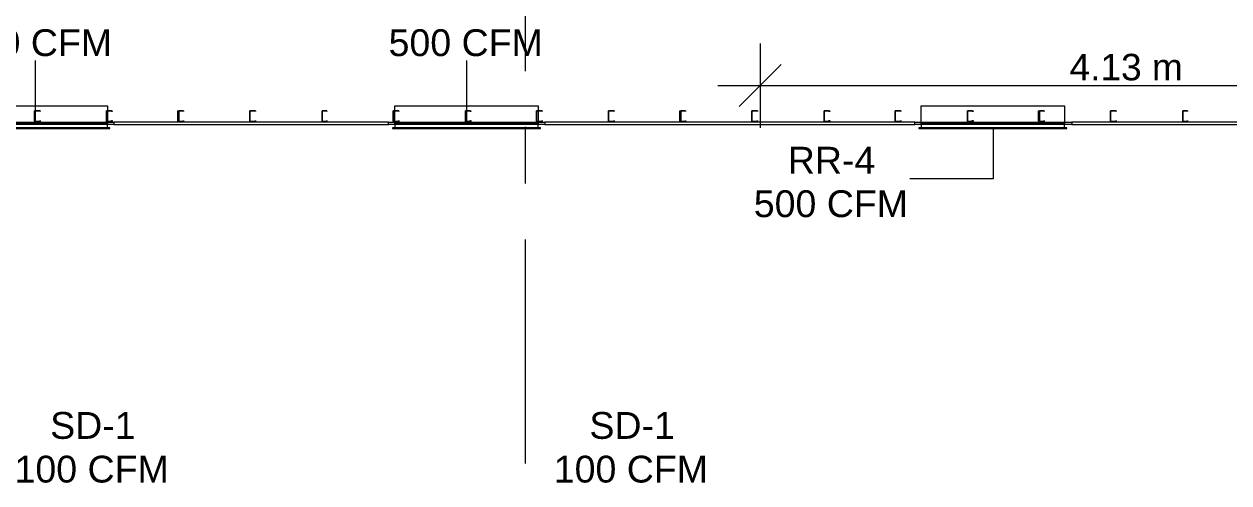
# Model space of a CAD drawing. Header units: metres. Extents: x -2 to 237, y -8 to 52.
# Drawn here: x 28.02 to 34.84, y 19.01 to 21.61 of the extents above; entities that cross this region are included whole.
import ezdxf

# ---------------------------------------------------------------- set-up
doc = ezdxf.new("R2010")
doc.units = ezdxf.units.M
doc.layers.add('HVAC - Ductos', color=5, linetype='Continuous', lineweight=0)
doc.layers.add('PDF_Text', color=7, linetype='Continuous', lineweight=0)
doc.layers.add('PDF_Geometry', color=7, linetype='Continuous', lineweight=0, true_color=0xaaaaaa)
doc.layers.add('PDF_Solid Fills', color=7, linetype='Continuous', lineweight=0, true_color=0xffffff)
doc.styles.add('PDF Helvetica', font='')
doc.styles.get('PDF Helvetica').set_extended_font_data('Helvetica')

msp = doc.modelspace()

# ---------------------------------------------------------------- hatches: boundary and pattern name
at = {"layer": 'PDF_Solid Fills', "lineweight": 0, "transparency": 33554559}
h = msp.add_hatch(color=256, dxfattribs=at)
h.paths.add_polyline_path([(31.7317, 21.0594), (31.7363, 21.1189), (31.7317, 21.1189)])
h.paths.add_polyline_path([(31.7638, 21.0594), (31.7363, 21.0594), (31.7638, 21.0548)])

# ---------------------------------------------------------------- linework, layer by layer
at = {"layer": 'HVAC - Ductos', "lineweight": 0}
for points in [[(32.1853, 21.4993), (32.1853, 21.261), (32.1853, 21.0227)], [(28.0847, 21.0457), (28.0847, 21.403)], [(30.5267, 21.0457), (30.5267, 21.403)], [(32.3044, 21.3801), (32.1853, 21.261), (32.0662, 21.1419)], [(31.947, 21.261), (36.3179, 21.261), (38.343, 21.261), (40.73, 21.261)], [(28.5063, 21.0227), (28.4925, 21.0227), (28.4925, 21.0457), (27.677, 21.0457), (27.677, 21.1465), (28.4925, 21.1465), (28.4925, 21.0457), (27.677, 21.0457), (27.677, 21.0227), (27.6678, 21.0227)], [(30.9436, 21.0227), (30.9299, 21.0227), (30.9299, 21.0457), (30.1189, 21.0457), (30.1189, 21.1465), (30.9299, 21.1465), (30.9299, 21.0457), (30.1189, 21.0457), (30.1189, 21.0227), (30.1052, 21.0227), (30.1052, 21.0181), (30.9436, 21.0181), (30.9436, 21.0227), (30.1052, 21.0227)], [(33.9217, 21.0227), (33.908, 21.0227), (33.908, 21.0457), (33.097, 21.0457), (33.097, 21.1465), (33.908, 21.1465), (33.908, 21.0457), (33.097, 21.0457), (33.097, 21.0227), (33.0833, 21.0227), (33.0833, 21.0181), (33.9217, 21.0181), (33.9217, 21.0227), (33.0833, 21.0227)], [(27.6907, 21.0181), (28.4833, 21.0181)], [(28.4879, 21.0457), (28.4879, 21.0457)], [(30.1281, 21.0457), (30.1281, 21.0457)], [(30.1281, 21.0181), (30.9208, 21.0181)], [(30.9254, 21.0457), (30.9254, 21.0457)], [(33.5048, 21.0181), (33.5048, 20.7341), (33.0329, 20.7341)], [(33.1062, 21.0457), (33.1062, 21.0457)], [(33.1062, 21.0181), (33.8988, 21.0181)], [(33.9034, 21.0457), (33.9034, 21.0457)]]:
    msp.add_lwpolyline(points, dxfattribs=at)
for points in [[(27.6632, 21.0227), (27.6632, 21.0181), (28.5063, 21.0181), (28.5063, 21.0227)], [(27.8877, 21.0457), (28.0481, 21.0457)], [(28.126, 21.0457), (28.2863, 21.0457)], [(28.3642, 21.0457), (28.4879, 21.0457)], [(30.1281, 21.0457), (30.2473, 21.0457)], [(30.3298, 21.0457), (30.4855, 21.0457)], [(30.568, 21.0457), (30.7237, 21.0457)], [(30.8062, 21.0457), (30.9254, 21.0457)], [(33.1062, 21.0457), (33.2299, 21.0457)], [(33.3078, 21.0457), (33.4681, 21.0457)], [(33.546, 21.0457), (33.7064, 21.0457)], [(33.7843, 21.0457), (33.9034, 21.0457)]]:
    msp.add_lwpolyline(points, close=True, dxfattribs=at)
at = {"layer": 'PDF_Geometry', "lineweight": 0}
for points in [[(30.8566, 22.6126), (30.8566, 21.3435)], [(28.1122, 21.1144), (28.1122, 21.1144)], [(28.4879, 21.1189), (28.4879, 21.1189)], [(28.4879, 21.1189), (28.4879, 21.1189)], [(28.8957, 21.1189), (28.8957, 21.1189)], [(28.9232, 21.1144), (28.9232, 21.1144)], [(29.2988, 21.1189), (29.2988, 21.1189)], [(29.2988, 21.1189), (29.2988, 21.1189)], [(29.3309, 21.1144), (29.3309, 21.1144)], [(29.7066, 21.1189), (29.7066, 21.1189)], [(29.7066, 21.1189), (29.7066, 21.1189)], [(29.7341, 21.1144), (29.7341, 21.1144)], [(30.1419, 21.1144), (30.1419, 21.1144)], [(30.5176, 21.1189), (30.5176, 21.1189)], [(30.5176, 21.1189), (30.5176, 21.1189)], [(30.9528, 21.1144), (30.9528, 21.1144)], [(31.3286, 21.1189), (31.3286, 21.1189)], [(31.3286, 21.1189), (31.3286, 21.1189)], [(31.3606, 21.1144), (31.3606, 21.1144)], [(31.7363, 21.1189), (31.7363, 21.1189)], [(31.7638, 21.1144), (31.7638, 21.1144)], [(32.1395, 21.1189), (32.1395, 21.1189)], [(32.1395, 21.1189), (32.1395, 21.1189)], [(32.1715, 21.1144), (32.1715, 21.1144)], [(32.5472, 21.1189), (32.5472, 21.1189)], [(32.5472, 21.1189), (32.5472, 21.1189)], [(32.9825, 21.1144), (32.9825, 21.1144)], [(33.3582, 21.1189), (33.3582, 21.1189)], [(33.3582, 21.1189), (33.3582, 21.1189)], [(33.7659, 21.1189), (33.7659, 21.1189)], [(33.7935, 21.1144), (33.7935, 21.1144)], [(34.1691, 21.1189), (34.1691, 21.1189)], [(34.1691, 21.1189), (34.1691, 21.1189)], [(34.2012, 21.1144), (34.2012, 21.1144)], [(34.5769, 21.1189), (34.5769, 21.1189)], [(34.5769, 21.1189), (34.5769, 21.1189)], [(34.6044, 21.1144), (34.6044, 21.1144)], [(27.4754, 21.0411), (27.6403, 21.0411), (27.6403, 21.0548), (28.5291, 21.0548), (28.5291, 21.0411), (30.0823, 21.0411), (30.0823, 21.0548), (30.9666, 21.0548), (30.9666, 21.0411), (33.0604, 21.0411), (33.0604, 21.0548), (33.9492, 21.0548), (33.9492, 21.0411), (36.0567, 21.0411), (36.0567, 21.0548), (36.9456, 21.0548), (36.9456, 21.0411), (38.4576, 21.0411), (38.4576, 21.0548), (39.3463, 21.0548), (39.3463, 21.0411), (40.2993, 21.0411), (40.6797, 21.0411)], [(28.5291, 21.0411), (27.6403, 21.0411)], [(28.1122, 21.064), (28.1122, 21.064)], [(28.4879, 21.0594), (28.4879, 21.0594)], [(28.8957, 21.0594), (28.8957, 21.0594)], [(28.9232, 21.064), (28.9232, 21.064)], [(29.2988, 21.0594), (29.2988, 21.0594)], [(29.3309, 21.064), (29.3309, 21.064)], [(29.7066, 21.0594), (29.7066, 21.0594)], [(29.7341, 21.064), (29.7341, 21.064)], [(30.9666, 21.0411), (30.0823, 21.0411)], [(30.1419, 21.064), (30.1419, 21.064)], [(30.5176, 21.0594), (30.5176, 21.0594)], [(30.8566, 21.0273), (30.8566, 20.7066)], [(30.9528, 21.064), (30.9528, 21.064)], [(31.3286, 21.0594), (31.3286, 21.0594)], [(31.3606, 21.064), (31.3606, 21.064)], [(31.7363, 21.0594), (31.7363, 21.0594)], [(31.7638, 21.064), (31.7638, 21.064)], [(32.1395, 21.0594), (32.1395, 21.0594)], [(32.1715, 21.064), (32.1715, 21.064)], [(32.5472, 21.0594), (32.5472, 21.0594)], [(32.9825, 21.064), (32.9825, 21.064)], [(33.9492, 21.0411), (33.0604, 21.0411)], [(33.3582, 21.0594), (33.3582, 21.0594)], [(33.7659, 21.0594), (33.7659, 21.0594)], [(33.7935, 21.064), (33.7935, 21.064)], [(34.1691, 21.0594), (34.1691, 21.0594)], [(34.2012, 21.064), (34.2012, 21.064)], [(34.5769, 21.0594), (34.5769, 21.0594)], [(34.6044, 21.064), (34.6044, 21.064)], [(30.8566, 20.3905), (30.8566, 19.1214)]]:
    msp.add_lwpolyline(points, dxfattribs=at)
for points in [[(28.0847, 21.0548), (28.0801, 21.0594), (28.0801, 21.1189), (28.0847, 21.1189), (28.1122, 21.1189), (28.1122, 21.1144), (28.1122, 21.1189), (28.0847, 21.1189), (28.0801, 21.1189), (28.0801, 21.0594), (28.0847, 21.0594), (28.1122, 21.0594), (28.1122, 21.064), (28.1122, 21.0548)], [(28.4879, 21.0548), (28.4879, 21.0594), (28.4879, 21.1189), (28.5199, 21.1189), (28.5199, 21.1144), (28.5154, 21.1144), (28.5154, 21.1189), (28.4879, 21.1189), (28.4879, 21.0594), (28.5154, 21.0594), (28.5154, 21.064), (28.5199, 21.064), (28.5199, 21.0548)], [(28.8957, 21.0548), (28.8911, 21.0594), (28.8911, 21.1189), (28.8957, 21.1189), (28.9232, 21.1189), (28.9232, 21.1144), (28.9232, 21.1189), (28.8957, 21.1189), (28.8957, 21.0594), (28.9232, 21.0594), (28.9232, 21.064), (28.9232, 21.0548)], [(29.2988, 21.0548), (29.2988, 21.0594), (29.2988, 21.1189), (29.3309, 21.1189), (29.3309, 21.1144), (29.3309, 21.1189), (29.2988, 21.1189), (29.2988, 21.0594), (29.3309, 21.0594), (29.3309, 21.064), (29.3309, 21.0548)], [(29.7066, 21.0548), (29.7066, 21.0594), (29.7066, 21.1189), (29.7341, 21.1189), (29.7341, 21.1144), (29.7341, 21.1189), (29.7066, 21.1189), (29.7066, 21.0594), (29.7341, 21.0594), (29.7341, 21.064), (29.7341, 21.0548)], [(30.1144, 21.0548), (30.1098, 21.0594), (30.1098, 21.1189), (30.1144, 21.1189), (30.1419, 21.1189), (30.1419, 21.1144), (30.1419, 21.1189), (30.1144, 21.1189), (30.1098, 21.1189), (30.1098, 21.0594), (30.1144, 21.0594), (30.1419, 21.0594), (30.1419, 21.064), (30.1419, 21.0548)], [(30.5176, 21.0548), (30.5176, 21.0594), (30.5176, 21.1189), (30.5496, 21.1189), (30.5496, 21.1144), (30.5451, 21.1144), (30.5451, 21.1189), (30.5176, 21.1189), (30.5176, 21.0594), (30.5451, 21.0594), (30.5451, 21.064), (30.5496, 21.064), (30.5496, 21.0548)], [(30.9254, 21.0548), (30.9208, 21.0594), (30.9208, 21.1189), (30.9254, 21.1189), (30.9528, 21.1189), (30.9528, 21.1144), (30.9528, 21.1189), (30.9254, 21.1189), (30.9208, 21.1189), (30.9208, 21.0594), (30.9254, 21.0594), (30.9528, 21.0594), (30.9528, 21.064), (30.9528, 21.0548)], [(31.3286, 21.0548), (31.3286, 21.0594), (31.3286, 21.1189), (31.3606, 21.1189), (31.3606, 21.1144), (31.3606, 21.1189), (31.3286, 21.1189), (31.3286, 21.0594), (31.3606, 21.0594), (31.3606, 21.064), (31.3606, 21.0548)], [(31.7363, 21.0548), (31.7363, 21.0594), (31.7317, 21.0594), (31.7317, 21.1189), (31.7363, 21.1189), (31.7638, 21.1189), (31.7638, 21.1144), (31.7638, 21.1189), (31.7363, 21.1189), (31.7363, 21.0594), (31.7638, 21.0594), (31.7638, 21.064), (31.7638, 21.0548)], [(32.1395, 21.0548), (32.1395, 21.0594), (32.1395, 21.1189), (32.1715, 21.1189), (32.1715, 21.1144), (32.1715, 21.1189), (32.1395, 21.1189), (32.1395, 21.0594), (32.1715, 21.0594), (32.1715, 21.064), (32.1715, 21.0548)], [(32.5472, 21.0548), (32.5472, 21.0594), (32.5472, 21.1189), (32.5793, 21.1189), (32.5793, 21.1144), (32.5747, 21.1144), (32.5747, 21.1189), (32.5472, 21.1189), (32.5472, 21.0594), (32.5747, 21.0594), (32.5747, 21.064), (32.5793, 21.064), (32.5793, 21.0548)], [(32.955, 21.0548), (32.9504, 21.0594), (32.9504, 21.1189), (32.955, 21.1189), (32.9825, 21.1189), (32.9825, 21.1144), (32.9825, 21.1189), (32.955, 21.1189), (32.9504, 21.1189), (32.9504, 21.0594), (32.955, 21.0594), (32.9825, 21.0594), (32.9825, 21.064), (32.9825, 21.0548)], [(33.3582, 21.0548), (33.3582, 21.0594), (33.3582, 21.1189), (33.3903, 21.1189), (33.3903, 21.1144), (33.3857, 21.1144), (33.3857, 21.1189), (33.3582, 21.1189), (33.3582, 21.0594), (33.3857, 21.0594), (33.3857, 21.064), (33.3903, 21.064), (33.3903, 21.0548)], [(33.7659, 21.0548), (33.7659, 21.0594), (33.7614, 21.0594), (33.7614, 21.1189), (33.7659, 21.1189), (33.7935, 21.1189), (33.7935, 21.1144), (33.7935, 21.1189), (33.7659, 21.1189), (33.7659, 21.0594), (33.7935, 21.0594), (33.7935, 21.064), (33.7935, 21.0548)], [(34.1691, 21.0548), (34.1691, 21.0594), (34.1691, 21.1189), (34.2012, 21.1189), (34.2012, 21.1144), (34.2012, 21.1189), (34.1691, 21.1189), (34.1691, 21.0594), (34.2012, 21.0594), (34.2012, 21.064), (34.2012, 21.0548)], [(34.5769, 21.0548), (34.5769, 21.0594), (34.5769, 21.1189), (34.6044, 21.1189), (34.6044, 21.1144), (34.6044, 21.1189), (34.5769, 21.1189), (34.5769, 21.0594), (34.6044, 21.0594), (34.6044, 21.064), (34.6044, 21.0548)], [(30.0823, 21.0548), (28.5291, 21.0548), (28.5291, 21.0411), (30.0823, 21.0411)], [(33.0604, 21.0548), (30.9666, 21.0548), (30.9666, 21.0411), (33.0604, 21.0411)], [(36.0567, 21.0548), (33.9492, 21.0548), (33.9492, 21.0411), (36.0567, 21.0411)]]:
    msp.add_lwpolyline(points, close=True, dxfattribs=at)
at = {"layer": 'PDF_Geometry', "color": 254, "lineweight": 0, "true_color": 0xd2d2d2}
for points in [[(29.7066, 21.0732), (29.7066, 21.0778)], [(31.3286, 21.0686), (31.3286, 21.0686)], [(31.7317, 21.0915), (31.7363, 21.0961)], [(31.7592, 21.1189), (31.7592, 21.1189)], [(29.308, 21.0548), (29.308, 21.0594)]]:
    msp.add_lwpolyline(points, dxfattribs=at)

# ---------------------------------------------------------------- texts
at = {"layer": 'PDF_Text', "lineweight": 0, "attachment_point": 4, "style": 'PDF Helvetica'}
for s, insert, char_height in [('500 CFM', (27.6459, 21.5031), 0.1519), ('500 CFM', (30.0834, 21.5031), 0.1519), ('4.13 m', (33.9367, 21.3649), 0.15002), ('RR-4', (32.3423, 20.8387), 0.1519), ('500 CFM', (32.1498, 20.5913), 0.1519), ('SD-1', (28.1683, 19.3359), 0.1519), ('SD-1', (31.2197, 19.3359), 0.1519), ('100 CFM', (27.9667, 19.0885), 0.1519), ('100 CFM', (31.0181, 19.0885), 0.1519)]:
    msp.add_mtext(s, dxfattribs=dict(at, insert=insert, char_height=char_height))

doc.saveas('drawing.dxf')
